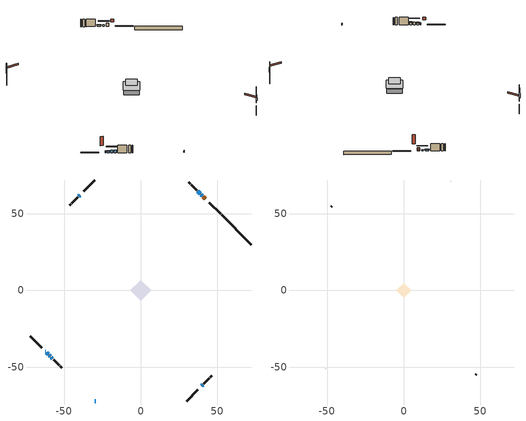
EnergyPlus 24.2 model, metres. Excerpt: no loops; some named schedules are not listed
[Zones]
conditioned space
 floor adiabatic (AdiabaticFloorConstruction): -6.73,0 0,6.73 6.73,0 0,-6.73 z2.96
 floor foundation (Slab1 construction): -4.85,1.62 -1.62,4.85 4.85,-1.62 1.62,-4.85 z-1.74
 wall outside (RimJoist1 construction): 29.86,-72.08 37.27,-64.67 / -72.08,-29.86 -64.67,-37.27 / -29.86,72.08 -37.27,64.67 / 52.03,49.91 44.62,57.32 z0.52:0.82
 wall outside (AdiabaticWallConstruction 1): 42.08,59.85 40.89,61.04 z0.52:2.55
 wall outside (AdiabaticWallConstruction): -62.14,-39.8 -61.86,-40.08 / -29.86,-72.08 -29.41,-72.08 z0.52:1.74; -61.2,-40.74 -60.39,-41.55 z0.52:1.64; -39.8,62.14 -40.52,61.42 z0.52:0.93; 40.24,61.7 39.47,62.47 z0.52:1.5; 39.8,-62.14 40.47,-61.47 z0.52:1.36; -59.74,-42.2 -59.09,-42.85 / -58.43,-43.51 -57.57,-44.37 z0.52:2.1; 38.81,63.12 37.2,64.74 z0.52:1.33
 wall outside (Wall1 construction): 41.12,-60.82 44.84,-57.1 / -56.91,-45.02 -53.2,-48.74 / -41.18,60.76 -44.89,57.05 / 36.54,65.4 32.83,69.11 z0.52:5.4
 wall outside (Wall2 construction): 45.49,-56.44 46.35,-55.59 / -52.54,-49.4 -51.68,-50.25 / -45.55,56.39 -46.4,55.53 / 32.17,69.77 31.31,70.63 z0.52:5.4
 wall foundation (FoundationWall1 construction): 52.68,49.25,-1.74 52.68,49.25,0.52 70.14,31.8,0.52 70.14,31.8,0.37 72.08,29.86,0.37 72.08,29.86,-1.74
 window (WindowConstruction 7): -62.14,-39.8 -61.86,-40.08 z0.52:1.74
 window (WindowConstruction 6): -61.2,-40.74 -60.39,-41.55 z0.52:1.64
 window (WindowConstruction 8): -39.8,62.14 -40.52,61.42 z0.52:0.93
 window (WindowConstruction): 40.24,61.7 39.47,62.47 z0.52:1.5
 window (WindowConstruction 1): 39.8,-62.14 40.46,-61.47 z0.52:1.36
 window (WindowConstruction 2): -59.73,-42.2 -59.09,-42.85 z0.52:2.1
 window (WindowConstruction 3): -58.43,-43.51 -57.57,-44.37 z0.52:2.1
 window (WindowConstruction 4): 38.81,63.12 37.2,64.74 z0.52:1.33
 window (WindowConstruction 5): -29.86,-72.08 -29.41,-72.08 z0.52:1.74
 door (Door): 42.08,59.85 40.89,61.04 z0.52:2.55
 ceiling adiabatic (AdiabaticFloorConstruction): 0,-6.73 6.73,0 0,6.73 -6.73,0 z2.96
attic - vented
 floor to conditioned space (Floor1 construction Reversed): -4.76,0 0,4.76 4.76,0 0,-4.76 z5.4
 wall outside (Wall5 construction): 47.01,-54.93 47.15,-54.79 / -51.03,-50.91 -50.89,-51.05 / -47.06,54.88 -47.2,54.74 / 30.65,71.28 30.51,71.42 z0.52:5.4
 roof outside (Roof1 construction): 39.14,-62.79,5.4 34.51,-58.16,7.58 33.28,-59.38,7.58 37.92,-64.02,5.4; -62.79,-39.14,5.4 -58.16,-34.51,7.58 -59.38,-33.28,7.58 -64.02,-37.92,5.4; -39.14,62.79,5.4 -34.51,58.16,7.58 -33.28,59.38,7.58 -37.92,64.02,5.4; 42.74,59.2,5.4 38.1,54.56,7.58 39.32,53.34,7.58 43.96,57.98,5.4
shading: -60.25,-41.69 -61.34,-40.6 -61.63,-40.89 -60.54,-41.98 z1.84; -44.11,57.83 -36.21,65.73 -36.5,66.02 -44.4,58.12 z6.01; 37.6,64.33 42.1,59.83 42.39,60.12 37.89,64.62 z4.14; 42.33,-59.61 37.93,-64 38.23,-64.29 42.62,-59.9 z4; -57.22,-44.72 -61.6,-40.34 -61.89,-40.63 -57.51,-45.01 z4.74; -57.43,-44.51 -58.57,-43.36 -58.87,-43.65 -57.72,-44.8 z2.3; 37.06,64.88 38.96,62.98 39.25,63.27 37.35,65.17 z1.53
[Building]
Building 1: Terrain=Suburbs
[Site:Location]
Edmonton Intl AP_AB: Latitude {deg}=53.31; Longitude {deg}=-113.58; Time Zone {hr}=-7; Elevation {m}=723; Keep Site Location Information=Yes
[Site:GroundTemperature:Shallow]
-1.56185, -3.61833, -3.78302, -2.80711, 1.11059, 5.01004, 8.39065, 10.5322, 10.7141, 8.97234, 5.67794, 1.89811
[Site:WaterMainsTemperature]
Calculation Method=Schedule; Temperature Schedule=mains temperature schedule
[Material] Roughness=Rough; Thermal Absorptance=0.9
Name | Thickness {m} | Conductivity {W/m-K} | Density {kg/m3} | Specific Heat {J/kg-K} | Solar Absorptance | Visible Absorptance
asphalt or fiberglass shingles | 0.00635 | 0.162714 | 1121.4 | 1465.45 | 0.4 | 0.4
ceiling loosefill ins | 0.0846667 | 0.0480833 | 16.02 | 1046.75 | 0.7 | 0.7
ceiling stud and cavity | 0.1397 | 0.086424 | 65.682 | 1177.47 | 0.7 | 0.7
concrete 4.0 in. | 0.1016 | 1.803125 | 2242.8 | 837.4 | 0.7 | 0.7
concrete 8.0 in. | 0.2032 | 1.803125 | 2242.8 | 837.4 | 0.7 | 0.7
door material | 0.04445 | 0.053851 | 512.64 | 1214.23 | 0.7 | 0.7
exterior vertical ins | 0.0457286 | 0.029427 | 32.04 | 1214.23 | 0.7 | 0.7
floor covering | 0.0127 | 0.0433444 | 54.468 | 1339.84 | 0.6 | 0.6
floor rigid ins; wall rigid ins | 0.512978 | 0.029427 | 32.04 | 1214.23 | 0.7 | 0.7
floor stud and cavity | 0.1397 | 1.75129 | 37.0049 | 1207.88 | 0.7 | 0.7
furniture material conditioned space 1 | 0.1524 | 0.115458 | 640.8 | 1214.23 | 0.6 | 0.6
gypsum board | 0.0127 | 0.160291 | 801 | 837.4 | 0.6 | 0.6
gypsum board 1 | 0.0127 | 0.160291 | 801 | 837.4 | 0.7 | 0.7
osb sheathing 0.5 in. | 0.0127 | 0.115458 | 512.64 | 1214.23 | 0.7 | 0.7
osb sheathing 0.75 in. | 0.01905 | 0.115458 | 512.64 | 1214.23 | 0.7 | 0.7
osb sheathing 2.0 in. | 0.0508 | 0.115458 | 512.64 | 1214.23 | 0.7 | 0.7
rim joist stud and cavity | 0.0508 | 0.0285197 | 125.044 | 1163.47 | 0.6 | 0.6
wall stud and cavity | 0.1397 | 0.101847 | 139.0536 | 1170.24 | 0.7 | 0.7
wall stud and cavity 1 | 0.1397 | 0.0989258 | 139.0536 | 1170.24 | 0.7 | 0.7
wall stud and cavity 2 | 0.0889 | 6.1454 | 50.32683 | 1063.81 | 0.6 | 0.6
wall stud and cavity 3 | 0.0889 | 0.380278 | 52.3479 | 1209.89 | 0.7 | 0.7
wall stud and cavity 4 | 0.0889 | 0.391764 | 83.0341 | 1211.67 | 0.7 | 0.7
wood siding | 0.0254 | 0.102417 | 544.68 | 1172.36 | 0.4 | 0.4
wood siding 1 | 0.00254 | 0.102417 | 544.68 | 1172.36 | 0.4 | 0.4
wood siding 2; wood siding 3; wood siding 4 | 0.0254 | 0.102417 | 544.68 | 1172.36 | 0.7 | 0.7
[WindowMaterial:SimpleGlazingSystem]
Name | U-Factor {W/m2-K} | Solar Heat Gain Coefficient
WindowMaterial | 4.181847 | 0.54
WindowMaterial 1 | 4.403289 | 0.53
WindowMaterial 2 | 3.313113 | 0.6
WindowMaterial 3 | 3.30005 | 0.68
WindowMaterial 4 | 4.36809 | 0.53
WindowMaterial 5 | 4.59748 | 0.65
WindowMaterial 6 | 4.0433 | 0.55
WindowMaterial 7 | 3.33526 | 0.51
WindowMaterial 8 | 5.57352 | 0.48
[Construction]
AdiabaticFloorConstruction: floor stud and cavity, floor rigid ins, osb sheathing 0.75 in., floor covering
AdiabaticWallConstruction: wood siding 3, wall rigid ins, wall stud and cavity 3, gypsum board
AdiabaticWallConstruction 1: wood siding 4, wall rigid ins, wall stud and cavity 3, gypsum board
Door: door material
Floor1 construction Reversed: gypsum board, ceiling stud and cavity, ceiling loosefill ins
FoundationWall1 construction: concrete 8.0 in., gypsum board 1
furniture construction conditioned space 1: furniture material conditioned space 1
PartitionWallConstruction: gypsum board, wall stud and cavity 4, gypsum board
RimJoist1 construction: wood siding 2, osb sheathing 2.0 in., rim joist stud and cavity
Roof1 construction: asphalt or fiberglass shingles
Slab1 construction: concrete 4.0 in.
Wall1 construction: wood siding, osb sheathing 0.5 in., wall stud and cavity, gypsum board
Wall2 construction: wood siding, osb sheathing 0.5 in., wall stud and cavity 1, gypsum board
Wall5 construction: wood siding 1, wall stud and cavity 2
WindowConstruction: WindowMaterial
WindowConstruction 1: WindowMaterial 1
WindowConstruction 2: WindowMaterial 2
WindowConstruction 3: WindowMaterial 3
WindowConstruction 4: WindowMaterial 4
WindowConstruction 5: WindowMaterial 5
WindowConstruction 6: WindowMaterial 6
WindowConstruction 7: WindowMaterial 7
WindowConstruction 8: WindowMaterial 8
[Zone] Multiplier=1; Part of Total Floor Area=Yes
Name | Volume {m3}
attic - vented | 16.0959
conditioned space | 335.5
[Space]
Name | Zone | Volume {m3}
attic - vented 1 | attic - vented | 16.0959
conditioned space 1 | conditioned space | 335.5
[ZoneInfiltration:EffectiveLeakageArea]
infil attic - vented 1: Zone or Space=attic - vented 1; Schedule=Always On Discrete; Effective Air Leakage Area {cm2}=1577.39; Stack Coefficient=0.000491162; Wind Coefficient=1.49738e-05
[ZoneMixing]
whole house fan mix: Zone or Space=attic - vented; Schedule=Always On Continuous; Design Flow Rate Calculation Method=Flow/Zone; Design Flow Rate {m3/s}=0; Source Zone or Space=conditioned space
[SurfaceProperty:ExposedFoundationPerimeter]
Slab1: Exposed Perimeter Calculation Method=TotalExposedPerimeter; Total Exposed Perimeter {m}=27.431
[InternalMass] Zone or ZoneList=conditioned space; Space or SpaceList=conditioned space 1
Name | Construction | Surface Area {m2}
furniture mass conditioned space 1 | furniture construction conditioned space 1 | 53.0001
partition wall mass | PartitionWallConstruction | 132.5
[Lights]
interior lighting: Zone or ZoneList or Space or SpaceList=conditioned space 1; Schedule=interior lighting schedule; Design Level Calculation Method=LightingLevel; Lighting Level {W}=343.2; Return Air Fraction=0; Fraction Radiant=0.6; Fraction Visible=0.2; Fraction Replaceable=1
[People]
occupants: Zone or ZoneList or Space or SpaceList=conditioned space 1; Number of People Schedule=occupants schedule; Number of People Calculation Method=People; Number of People=3; Fraction Radiant=0.314171; Sensible Heat Fraction=0.56303; Activity Level Schedule=occupants activity schedule; Carbon Dioxide Generation Rate {m3/s-W}=0; Enable ASHRAE 55 Comfort Warnings=No; Mean Radiant Temperature Calculation Type=EnclosureAveraged
[ElectricEquipment] Zone or ZoneList or Space or SpaceList=conditioned space 1; Design Level Calculation Method=EquipmentLevel
Name | Schedule | Design Level {W} | Fraction Latent | Fraction Radiant | Fraction Lost
clothes dryer | clothes dryer schedule | 140.772 | 0.015 | 0.081 | 0.85
clothes washer | clothes washer schedule | 32.1985 | 0.03 | 0.162 | 0.7
cooking range | cooking range schedule | 215.147 | 0.08 | 0.432 | 0.2
dishwasher | dishwasher schedule | 66.8632 | 0.3 | 0.18 | 0.4
fridge | fridge schedule | 72.9452 | 0 | 0.6 | 0
mech vent bath fan 0 | mech vent bath fan 0 schedule | 50.2 | 0 | 0 | 1
mech vent bath fan 1 | mech vent bath fan 1 schedule | 50.2 | 0 | 0 | 1
mech vent house fan | mech vent house fan schedule | 0 | 0 | 0 | 1
mech vent house fan cfis | mech vent house fan cfis schedule | 0 | 0 | 0 | 0
mech vent range fan 0 | mech vent range fan 0 schedule | 57 | 0 | 0 | 1
misc plug loads | misc plug loads schedule | 494.7 | 0.045 | 0.513 | 0.1
whole house fan | Always On Discrete | 0 | 0 | 0 | 1
[OtherEquipment] Zone or ZoneList or Space or SpaceList=conditioned space 1; Design Level Calculation Method=EquipmentLevel
Name | Fuel Type | Schedule | Design Level {W} | Fraction Latent | Fraction Radiant | Fraction Lost
clothes dryer 1 | Electricity | clothes dryer schedule | 0 | 0.015 | 0.081 | 0.85
cooking range 1 | Electricity | cooking range schedule | 0 | 0.08 | 0.432 | 0.2
general water use latent | None | general water use schedule | 62.594 | 1 | 0 | 0
general water use sensible | None | general water use schedule | -61.6891 | 0 | 0.6 | 0
mech vent house fan latent load | None | Always On Discrete | 0 | 1 | 0 | 0
mech vent house fan sensible load | None | Always On Discrete | 0 | 0 | 0 | 0
water heater energy adjustment1 | NaturalGas | Always On Discrete | 0.01 | 0 | 0 | 1
[ZoneInfiltration:DesignFlowRate] Zone or ZoneList or Space or SpaceList=conditioned space 1; Schedule=Always On Discrete; Design Flow Rate Calculation Method=Flow/Zone; Design Flow Rate {m3/s}=0
infil flow; natural vent flow; whole house fan flow
[AvailabilityManager:Scheduled]
furnace airloop Availability Manager: Schedule=Always On Discrete
[Foundation:Kiva]
Foundation Kiva 1: Initial Indoor Air Temperature {C}=18; Wall Height Above Grade {m}=0.519989; Wall Depth Below Slab {m}=0.2032; Custom Block Material Name 1=exterior vertical ins; Custom Block Depth 1 {m}=2.26; Custom Block X Position 1 {m}=0.2159; Custom Block Z Position 1 {m}=0
[Foundation:Kiva:Settings]
Soil Conductivity {W/m-K}=0.849921; Soil Density {kg/m3}=1842.3; Soil Specific Heat {J/kg-K}=418.7; Ground Solar Absorptivity=0.9; Ground Thermal Absorptivity=0.9; Ground Surface Roughness {m}=0.03; Far-Field Width {m}=40; Deep-Ground Boundary Condition=ZeroFlux; Deep-Ground Depth {m}=40; Minimum Cell Dimension {m}=0.2; Maximum Cell Growth Coefficient=3; Simulation Timestep=Timestep
[Exterior:Lights]
exterior lighting: Schedule=exterior lighting schedule; Design Level {W}=75.6
[EnergyManagementSystem:GlobalVariable]
furnace_airloop_Fan_RTF
infil_program_Qfan
infil_program_Qinf
natural_vent_program_Qnv
natural_vent_program_Qwhf
[EnergyManagementSystem:Sensor]
Name | Output:Variable or Output:Meter Index Key | Output:Variable or Output:Meter
airflow_gain | infil flow | Infiltration Sensible Heat Gain Energy
airflow_gain_1 | natural vent flow | Infiltration Sensible Heat Gain Energy
airflow_gain_2 | whole house fan flow | Infiltration Sensible Heat Gain Energy
airflow_loss | infil flow | Infiltration Sensible Heat Loss Energy
airflow_loss_1 | natural vent flow | Infiltration Sensible Heat Loss Energy
airflow_loss_2 | whole house fan flow | Infiltration Sensible Heat Loss Energy
clg_load_cond |  | Cooling:EnergyTransfer:Zone:CONDITIONED SPACE
clg_sp_s; clg_sp_s_1 | cooling setpoint | Schedule Value
clothes_dryer_exhaust_0_sch_s | clothes dryer exhaust 0 schedule | Schedule Value
cool_season | cooling season schedule | Schedule Value
htg_load_cond |  | Heating:EnergyTransfer:Zone:CONDITIONED SPACE
htg_sp_s; htg_sp_s_1 | heating setpoint | Schedule Value
ig_ee_conv | clothes dryer | Electric Equipment Convective Heating Energy
ig_ee_conv_2 | cooking range | Electric Equipment Convective Heating Energy
ig_ee_conv_4 | fridge | Electric Equipment Convective Heating Energy
ig_ee_conv_5 | misc plug loads | Electric Equipment Convective Heating Energy
ig_ee_conv_6 | whole house fan | Electric Equipment Convective Heating Energy
ig_ee_rad | clothes dryer | Electric Equipment Radiant Heating Energy
ig_ee_rad_2 | cooking range | Electric Equipment Radiant Heating Energy
ig_ee_rad_4 | fridge | Electric Equipment Radiant Heating Energy
ig_ee_rad_5 | misc plug loads | Electric Equipment Radiant Heating Energy
ig_ee_rad_6 | whole house fan | Electric Equipment Radiant Heating Energy
ig_lgt_conv | interior lighting | Lights Convective Heating Energy
ig_lgt_rad | interior lighting | Lights Radiant Heating Energy
ig_lgt_vis | interior lighting | Lights Visible Radiation Heating Energy
ig_oe_conv | clothes dryer 1 | Other Equipment Convective Heating Energy
ig_oe_conv_1 | cooking range 1 | Other Equipment Convective Heating Energy
ig_oe_conv_2 | general water use latent | Other Equipment Convective Heating Energy
ig_oe_conv_3 | general water use sensible | Other Equipment Convective Heating Energy
ig_oe_conv_4 | water heater energy adjustment1 | Other Equipment Convective Heating Energy
ig_oe_rad | clothes dryer 1 | Other Equipment Radiant Heating Energy
ig_oe_rad_1 | cooking range 1 | Other Equipment Radiant Heating Energy
ig_oe_rad_2 | general water use latent | Other Equipment Radiant Heating Energy
ig_oe_rad_3 | general water use sensible | Other Equipment Radiant Heating Energy
ig_oe_rad_4 | water heater energy adjustment1 | Other Equipment Radiant Heating Energy
ig_ppl_conv | occupants | People Convective Heating Energy
ig_ppl_rad | occupants | People Radiant Heating Energy
im_conv | furniture mass conditioned space 1 | Surface Inside Face Convection Heat Gain Energy
im_conv_1 | partition wall mass | Surface Inside Face Convection Heat Gain Energy
im_ig | furniture mass conditioned space 1 | Surface Inside Face Internal Gains Radiation Heat Gain Energy
im_ig_1 | partition wall mass | Surface Inside Face Internal Gains Radiation Heat Gain Energy
im_lgt | furniture mass conditioned space 1 | Surface Inside Face Lights Radiation Heat Gain Energy
im_lgt_1 | partition wall mass | Surface Inside Face Lights Radiation Heat Gain Energy
im_sol | furniture mass conditioned space 1 | Surface Inside Face Solar Radiation Heat Gain Energy
im_sol_1 | partition wall mass | Surface Inside Face Solar Radiation Heat Gain Energy
im_surf | furniture mass conditioned space 1 | Surface Inside Face Net Surface Thermal Radiation Heat Gain Energy
im_surf_1 | partition wall mass | Surface Inside Face Net Surface Thermal Radiation Heat Gain Energy
mech_vent_bath_fan_0_sch_s | mech vent bath fan 0 schedule | Schedule Value
mech_vent_bath_fan_1_sch_s | mech vent bath fan 1 schedule | Schedule Value
mech_vent_range_fan_0_sch_s | mech vent range fan 0 schedule | Schedule Value
mv_conv | mech vent bath fan 0 | Electric Equipment Convective Heating Energy
mv_conv_1 | mech vent bath fan 1 | Electric Equipment Convective Heating Energy
mv_conv_2 | mech vent house fan | Electric Equipment Convective Heating Energy
mv_conv_3 | mech vent house fan cfis | Electric Equipment Convective Heating Energy
mv_conv_4 | mech vent range fan 0 | Electric Equipment Convective Heating Energy
mv_conv_5 | mech vent house fan latent load | Other Equipment Convective Heating Energy
mv_conv_6 | mech vent house fan sensible load | Other Equipment Convective Heating Energy
mv_rad | mech vent bath fan 0 | Electric Equipment Radiant Heating Energy
mv_rad_1 | mech vent bath fan 1 | Electric Equipment Radiant Heating Energy
mv_rad_2 | mech vent house fan | Electric Equipment Radiant Heating Energy
mv_rad_3 | mech vent house fan cfis | Electric Equipment Radiant Heating Energy
mv_rad_4 | mech vent range fan 0 | Electric Equipment Radiant Heating Energy
mv_rad_5 | mech vent house fan latent load | Other Equipment Radiant Heating Energy
mv_rad_6 | mech vent house fan sensible load | Other Equipment Radiant Heating Energy
natural_vent_s | natural vent schedule | Schedule Value
out_pb_s |  | Site Outdoor Air Barometric Pressure
out_wt_s |  | Site Outdoor Air Humidity Ratio
site_vw_s |  | Site Wind Speed
ss_back_out | Window1 | Surface Window Shortwave from Zone Back Out Window Heat Transfer Rate
ss_back_out_1 | Window10 | Surface Window Shortwave from Zone Back Out Window Heat Transfer Rate
ss_back_out_2 | Window11 | Surface Window Shortwave from Zone Back Out Window Heat Transfer Rate
ss_back_out_3 | Window2 | Surface Window Shortwave from Zone Back Out Window Heat Transfer Rate
ss_back_out_4 | Window3 | Surface Window Shortwave from Zone Back Out Window Heat Transfer Rate
ss_back_out_5 | Window4 | Surface Window Shortwave from Zone Back Out Window Heat Transfer Rate
ss_back_out_6 | Window6 | Surface Window Shortwave from Zone Back Out Window Heat Transfer Rate
ss_back_out_7 | Window7 | Surface Window Shortwave from Zone Back Out Window Heat Transfer Rate
ss_back_out_8 | Window9 | Surface Window Shortwave from Zone Back Out Window Heat Transfer Rate
ss_conv | Door1 | Surface Inside Face Convection Heat Gain Energy
ss_conv_1 | Window1 | Surface Inside Face Convection Heat Gain Energy
ss_conv_2 | Window10 | Surface Inside Face Convection Heat Gain Energy
ss_conv_3 | Window11 | Surface Inside Face Convection Heat Gain Energy
ss_conv_4 | Window2 | Surface Inside Face Convection Heat Gain Energy
ss_conv_5 | Window3 | Surface Inside Face Convection Heat Gain Energy
ss_conv_6 | Window4 | Surface Inside Face Convection Heat Gain Energy
ss_conv_7 | Window6 | Surface Inside Face Convection Heat Gain Energy
ss_conv_8 | Window7 | Surface Inside Face Convection Heat Gain Energy
ss_conv_9 | Window9 | Surface Inside Face Convection Heat Gain Energy
ss_ig | Door1 | Surface Inside Face Internal Gains Radiation Heat Gain Energy
ss_ig_1 | Window1 | Surface Inside Face Internal Gains Radiation Heat Gain Energy
ss_ig_2 | Window10 | Surface Inside Face Internal Gains Radiation Heat Gain Energy
ss_ig_3 | Window11 | Surface Inside Face Internal Gains Radiation Heat Gain Energy
ss_ig_4 | Window2 | Surface Inside Face Internal Gains Radiation Heat Gain Energy
ss_ig_5 | Window3 | Surface Inside Face Internal Gains Radiation Heat Gain Energy
ss_ig_6 | Window4 | Surface Inside Face Internal Gains Radiation Heat Gain Energy
ss_ig_7 | Window6 | Surface Inside Face Internal Gains Radiation Heat Gain Energy
ss_ig_8 | Window7 | Surface Inside Face Internal Gains Radiation Heat Gain Energy
ss_ig_9 | Window9 | Surface Inside Face Internal Gains Radiation Heat Gain Energy
ss_lgt | Door1 | Surface Inside Face Lights Radiation Heat Gain Energy
ss_sol | Door1 | Surface Inside Face Solar Radiation Heat Gain Energy
ss_surf | Door1 | Surface Inside Face Net Surface Thermal Radiation Heat Gain Energy
ss_surf_1 | Window1 | Surface Inside Face Net Surface Thermal Radiation Heat Gain Energy
ss_surf_2 | Window10 | Surface Inside Face Net Surface Thermal Radiation Heat Gain Energy
ss_surf_3 | Window11 | Surface Inside Face Net Surface Thermal Radiation Heat Gain Energy
ss_surf_4 | Window2 | Surface Inside Face Net Surface Thermal Radiation Heat Gain Energy
ss_surf_5 | Window3 | Surface Inside Face Net Surface Thermal Radiation Heat Gain Energy
ss_surf_6 | Window4 | Surface Inside Face Net Surface Thermal Radiation Heat Gain Energy
ss_surf_7 | Window6 | Surface Inside Face Net Surface Thermal Radiation Heat Gain Energy
ss_surf_8 | Window7 | Surface Inside Face Net Surface Thermal Radiation Heat Gain Energy
ss_surf_9 | Window9 | Surface Inside Face Net Surface Thermal Radiation Heat Gain Energy
ss_trans_in | Window1 | Surface Window Transmitted Solar Radiation Rate
ss_trans_in_1 | Window10 | Surface Window Transmitted Solar Radiation Rate
ss_trans_in_2 | Window11 | Surface Window Transmitted Solar Radiation Rate
ss_trans_in_3 | Window2 | Surface Window Transmitted Solar Radiation Rate
ss_trans_in_4 | Window3 | Surface Window Transmitted Solar Radiation Rate
ss_trans_in_5 | Window4 | Surface Window Transmitted Solar Radiation Rate
ss_trans_in_6 | Window6 | Surface Window Transmitted Solar Radiation Rate
ss_trans_in_7 | Window7 | Surface Window Transmitted Solar Radiation Rate
ss_trans_in_8 | Window9 | Surface Window Transmitted Solar Radiation Rate
ss_trans_out | Window1 | Surface Inside Face Initial Transmitted Diffuse Transmitted Out Window Solar Radiation Rate
ss_trans_out_1 | Window10 | Surface Inside Face Initial Transmitted Diffuse Transmitted Out Window Solar Radiation Rate
ss_trans_out_2 | Window11 | Surface Inside Face Initial Transmitted Diffuse Transmitted Out Window Solar Radiation Rate
ss_trans_out_3 | Window2 | Surface Inside Face Initial Transmitted Diffuse Transmitted Out Window Solar Radiation Rate
ss_trans_out_4 | Window3 | Surface Inside Face Initial Transmitted Diffuse Transmitted Out Window Solar Radiation Rate
ss_trans_out_5 | Window4 | Surface Inside Face Initial Transmitted Diffuse Transmitted Out Window Solar Radiation Rate
ss_trans_out_6 | Window6 | Surface Inside Face Initial Transmitted Diffuse Transmitted Out Window Solar Radiation Rate
ss_trans_out_7 | Window7 | Surface Inside Face Initial Transmitted Diffuse Transmitted Out Window Solar Radiation Rate
ss_trans_out_8 | Window9 | Surface Inside Face Initial Transmitted Diffuse Transmitted Out Window Solar Radiation Rate
s_conv | Floor1 | Surface Inside Face Convection Heat Gain Energy
s_conv_1 | FoundationWall1 | Surface Inside Face Convection Heat Gain Energy
s_conv_10 | Wall1:225 | Surface Inside Face Convection Heat Gain Energy
s_conv_11 | Wall1:315 | Surface Inside Face Convection Heat Gain Energy
s_conv_12 | Wall1:45 | Surface Inside Face Convection Heat Gain Energy
s_conv_13 | Wall2:135 | Surface Inside Face Convection Heat Gain Energy
s_conv_14 | Wall2:225 | Surface Inside Face Convection Heat Gain Energy
s_conv_15 | Wall2:315 | Surface Inside Face Convection Heat Gain Energy
s_conv_16 | Wall2:45 | Surface Inside Face Convection Heat Gain Energy
s_conv_2 | inferred conditioned ceiling | Surface Inside Face Convection Heat Gain Energy
s_conv_3 | inferred conditioned floor | Surface Inside Face Convection Heat Gain Energy
s_conv_4 | RimJoist1:135 | Surface Inside Face Convection Heat Gain Energy
s_conv_5 | RimJoist1:225 | Surface Inside Face Convection Heat Gain Energy
s_conv_6 | RimJoist1:315 | Surface Inside Face Convection Heat Gain Energy
s_conv_7 | RimJoist1:45 | Surface Inside Face Convection Heat Gain Energy
s_conv_8 | Slab1 | Surface Inside Face Convection Heat Gain Energy
s_conv_9 | Wall1:135 | Surface Inside Face Convection Heat Gain Energy
s_ig | Floor1 | Surface Inside Face Internal Gains Radiation Heat Gain Energy
s_ig_1 | FoundationWall1 | Surface Inside Face Internal Gains Radiation Heat Gain Energy
s_ig_10 | Wall1:225 | Surface Inside Face Internal Gains Radiation Heat Gain Energy
s_ig_11 | Wall1:315 | Surface Inside Face Internal Gains Radiation Heat Gain Energy
s_ig_12 | Wall1:45 | Surface Inside Face Internal Gains Radiation Heat Gain Energy
s_ig_13 | Wall2:135 | Surface Inside Face Internal Gains Radiation Heat Gain Energy
s_ig_14 | Wall2:225 | Surface Inside Face Internal Gains Radiation Heat Gain Energy
s_ig_15 | Wall2:315 | Surface Inside Face Internal Gains Radiation Heat Gain Energy
s_ig_16 | Wall2:45 | Surface Inside Face Internal Gains Radiation Heat Gain Energy
s_ig_2 | inferred conditioned ceiling | Surface Inside Face Internal Gains Radiation Heat Gain Energy
s_ig_3 | inferred conditioned floor | Surface Inside Face Internal Gains Radiation Heat Gain Energy
s_ig_4 | RimJoist1:135 | Surface Inside Face Internal Gains Radiation Heat Gain Energy
s_ig_5 | RimJoist1:225 | Surface Inside Face Internal Gains Radiation Heat Gain Energy
s_ig_6 | RimJoist1:315 | Surface Inside Face Internal Gains Radiation Heat Gain Energy
s_ig_7 | RimJoist1:45 | Surface Inside Face Internal Gains Radiation Heat Gain Energy
s_ig_8 | Slab1 | Surface Inside Face Internal Gains Radiation Heat Gain Energy
s_ig_9 | Wall1:135 | Surface Inside Face Internal Gains Radiation Heat Gain Energy
s_lgt | Floor1 | Surface Inside Face Lights Radiation Heat Gain Energy
s_lgt_1 | FoundationWall1 | Surface Inside Face Lights Radiation Heat Gain Energy
s_lgt_10 | Wall1:225 | Surface Inside Face Lights Radiation Heat Gain Energy
s_lgt_11 | Wall1:315 | Surface Inside Face Lights Radiation Heat Gain Energy
s_lgt_12 | Wall1:45 | Surface Inside Face Lights Radiation Heat Gain Energy
s_lgt_13 | Wall2:135 | Surface Inside Face Lights Radiation Heat Gain Energy
s_lgt_14 | Wall2:225 | Surface Inside Face Lights Radiation Heat Gain Energy
s_lgt_15 | Wall2:315 | Surface Inside Face Lights Radiation Heat Gain Energy
s_lgt_16 | Wall2:45 | Surface Inside Face Lights Radiation Heat Gain Energy
s_lgt_2 | inferred conditioned ceiling | Surface Inside Face Lights Radiation Heat Gain Energy
